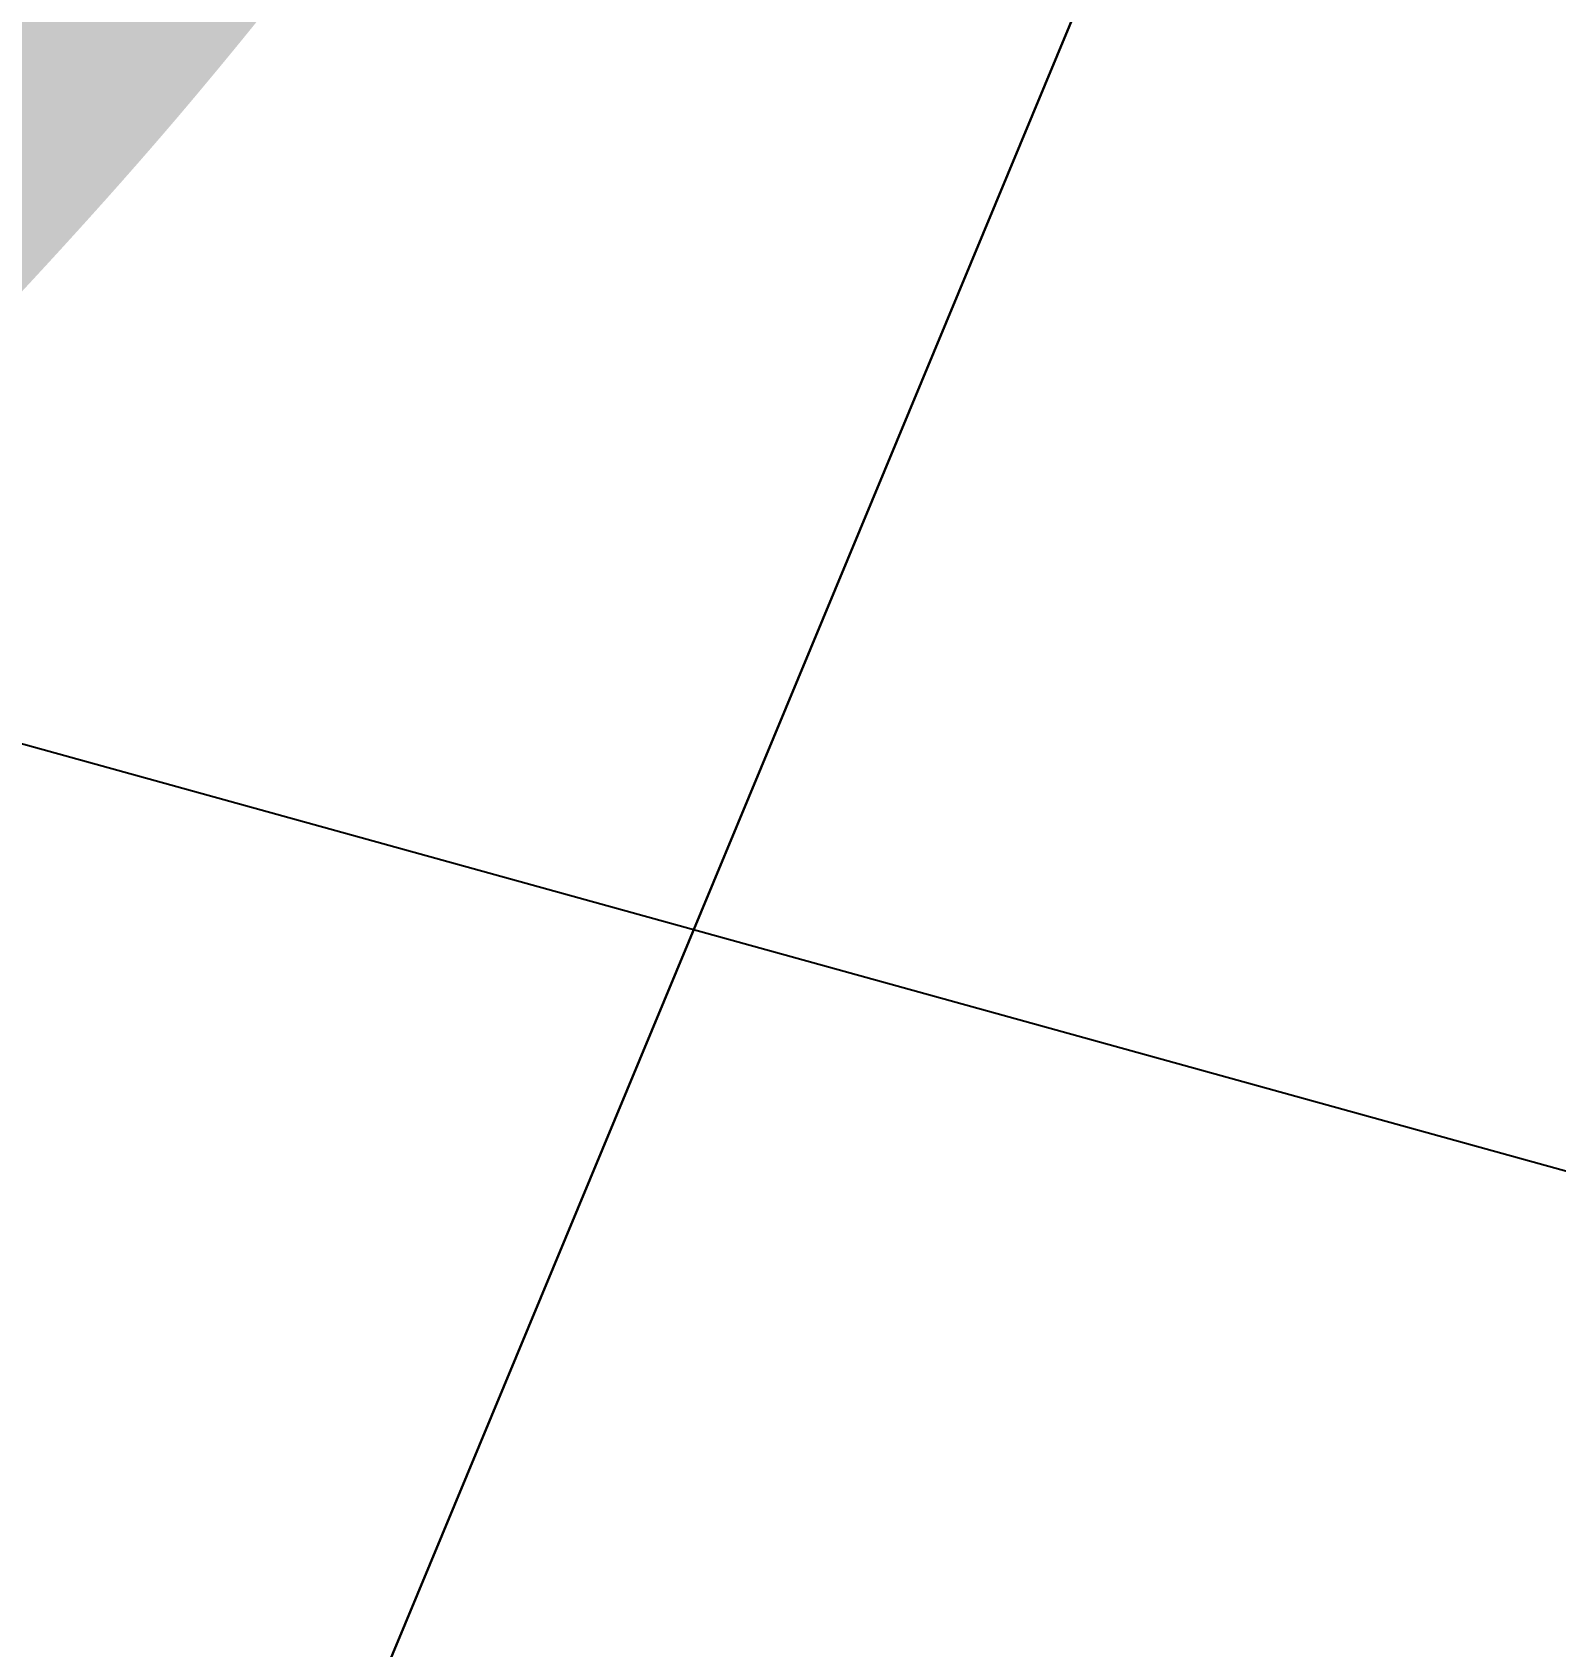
# Model space of a CAD drawing. Header units: metres. Extents: x -2743 to 126, y 13385 to 13916.
# Drawn here: x -1930.5046 to -1930.2958, y 13660.5973 to 13660.8185 of the extents above; entities that cross this region are included whole.
import ezdxf

# ---------------------------------------------------------------- set-up
doc = ezdxf.new("R2010")
doc.units = ezdxf.units.M
for name, color, linetype in [('link-улица Берзарина_Граница работ$0$ГП_Граница проектирования', 7, 'Continuous'), ('link-улица Берзарина_Покрытия — Новые$0$ДВ_ПП_Газон_Р', 7, 'Continuous'), ('output[1-12]_3_ДЖКХ-24_03233tp$0$Горизонтали', 7, 'Continuous'), ('output[1-12]_3_ДЖКХ-24_03233up$0$Канализация самотёчная', 7, 'Continuous')]:
    doc.layers.add(name, color=color, linetype=linetype)

msp = doc.modelspace()

# ---------------------------------------------------------------- linework, layer by layer
at = {"layer": 'link-улица Берзарина_Граница работ$0$ГП_Граница проектирования'}
msp.add_lwpolyline([(-1921.4018, 13649.46573), (-1933.1594, 13654.09219), (-1928.7787, 13664.62884), (-1988.07887, 13698.85925), (-1995.29872, 13686.45077), (-2001.64608, 13689.69331), (-2002.70103, 13690.3828), (-2013.58169, 13696.08301)], dxfattribs=at)
at = {"layer": 'link-улица Берзарина_Покрытия — Новые$0$ДВ_ПП_Газон_Р'}
msp.add_lwpolyline([(-1921.05696, 13662.78159), (-1938.23623, 13672.74831), (-1939.46837, 13670.79934), (-1928.7787, 13664.62884), (-1933.1594, 13654.09219), (-1924.02507, 13650.49795), (-1921.05696, 13662.78159)], close=True, dxfattribs=at)
at = {"layer": 'output[1-12]_3_ДЖКХ-24_03233up$0$Канализация самотёчная'}
msp.add_lwpolyline([(-1940.23991, 13663.41533), (-1924.85178, 13659.15594)], dxfattribs=at)

# ---------------------------------------------------------------- texts
at = {"layer": 'output[1-12]_3_ДЖКХ-24_03233tp$0$Горизонтали'}
msp.add_text('152.52', height=1.2, dxfattribs=at).set_placement((-1935.176, 13660.197))

doc.saveas('drawing.dxf')
